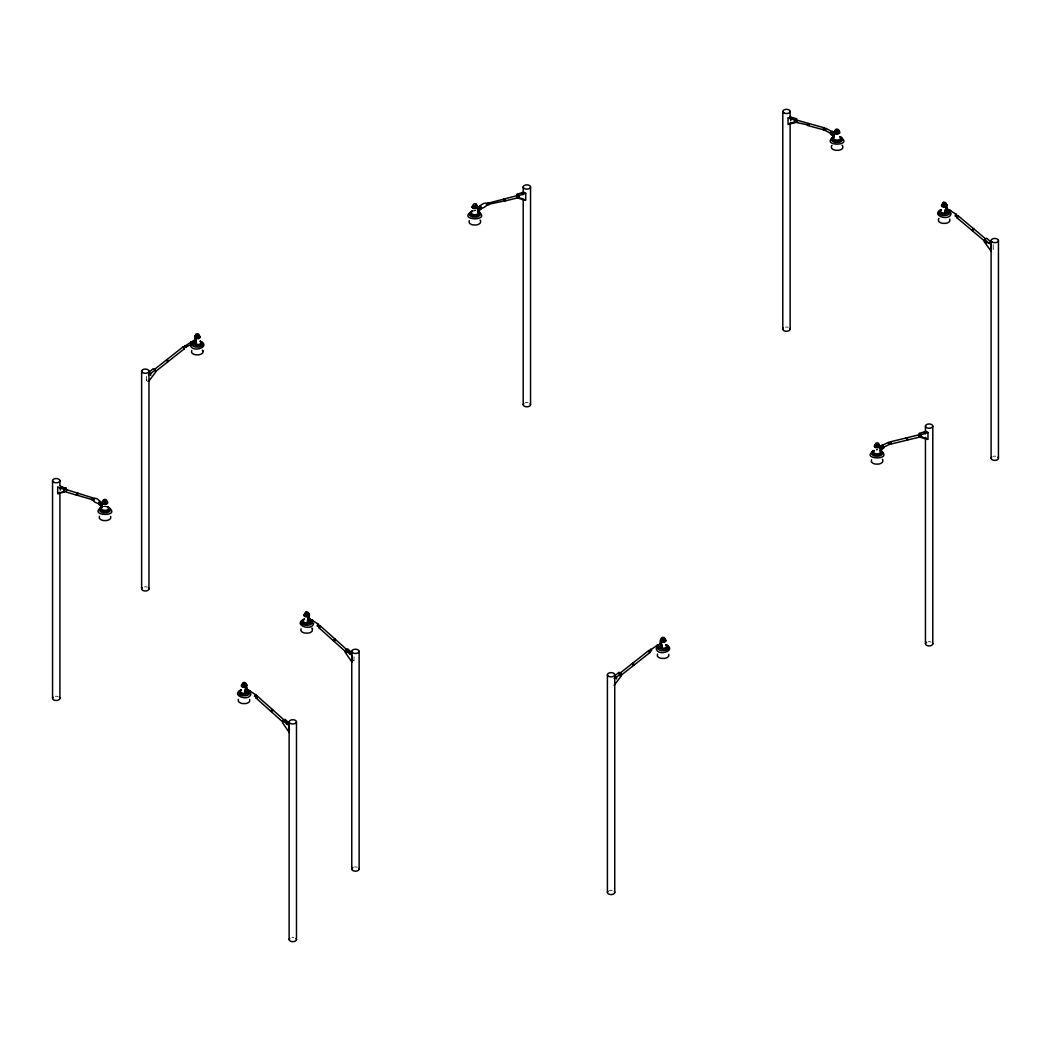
<?xml version="1.0" encoding="UTF-8"?>
<svg xmlns="http://www.w3.org/2000/svg" width="1051" height="1051" viewBox="0 0 1051 1051"><rect width="100%" height="100%" fill="white"/><g stroke="black" fill="none" stroke-linecap="round" stroke-linejoin="round"><path stroke-width="0.75" stroke-dasharray="5 3.75" d="M148.362 381.723L146.444 380.488L146.982 379.779M103.497 506.503L106.361 506.556M473.791 210.831L475.236 210.752M876.035 449.933L877.48 449.867M104.969 506.74L106.742 506.91M104.036 506.543L104.115 506.254A3.613 2.089 0 0 1 105.98 506.267M353.491 660.225L353.99 660.961L353.99 654.011M993.208 244.62L993.208 250.177M146.444 376.324L146.444 380.488M354.581 867.009A3.678 2.128 0 0 1 357.353 867.259M525.211 402.809A3.678 2.128 0 0 1 528.022 402.678M474.093 210.607A3.613 2.089 0 0 1 475.972 210.66M473.948 210.712A4.375 2.522 0 0 1 475.091 210.66M55.348 696.301A3.678 2.128 0 0 1 58.133 696.55M103.931 506.359A4.375 2.522 0 0 1 106.204 506.385M785.465 327.111A3.678 2.128 0 0 1 788.263 327.295M144.552 586.813A3.678 2.128 0 0 1 147.311 587.115M609.422 890.578A3.678 2.128 0 0 1 612.221 890.447M992.893 456.449A3.678 2.128 0 0 1 995.665 456.213M928.361 641.741A3.678 2.128 0 0 1 931.133 642.043M877.283 449.683A3.613 2.089 0 0 0 876.35 449.723A4.375 2.522 0 0 1 877.335 449.775M291.942 937.492A3.678 2.128 0 0 1 293.846 937.518"/><path stroke-width="1.5" d="M103.537 501.261L102.814 502.917L103.537 501.261A1.695 0.985 0 0 0 103.681 502.431A1.695 0.985 0 0 0 105.717 502.614L106.085 502.457A1.695 0.985 0 0 0 105.783 500.92M835.427 132.373L836.202 130.863M194.58 336.53L195.762 338.422L195.355 344.321L196.209 344.57A3.613 2.089 0 0 0 200.347 343.716A3.613 2.089 0 0 0 200.005 341.194M660.54 641.36L661.539 642.003C661.289 647.508 659.765 642.371 660.356 640.112A2.759 1.59 0 0 1 661.762 639.166M190.835 343.493L190.835 342.245L194.277 340.458A1.458 0.788 62.7 0 1 194.869 339.907L195.604 340.379A1.458 0.788 62.7 0 1 196.195 341.693L195.867 344.465L194.461 343.848M660.238 647.429L661.644 648.047L661.985 645.275A1.458 0.788 62.7 0 0 661.381 643.948L660.645 643.475A1.458 0.788 62.7 0 0 660.054 644.04L656.612 645.813L656.612 647.061M102.354 504.086A1.458 0.854 -58.9 0 0 101.947 505.097L101.487 507.699A3.613 2.089 0 0 0 105.823 510.3A3.613 2.089 0 0 0 107.57 506.832M830.671 133.359L833.982 135.211L833.995 137.497M834.704 133.687L835.519 131.033M195.578 341.089L195.184 338.146M660.711 644.368L660.961 641.727M824.693 128.695L824.312 127.828L794.898 119.617M93.119 498.7L92.738 497.832L64.387 489.004M102.932 501.524L102.459 504.086M487.664 203.329L518.603 195.236M834.941 131.296L834.468 133.871M194.763 337.791L194.934 340.787M951.102 213.484C949.854 221.958 930.45 215.297 940.619 210.042M836.346 130.705A2.654 1.537 0 0 0 834.56 131.769L834.547 132.518A2.378 1.366 0 0 0 836.32 133.503L837.608 133.477A2.654 1.537 0 0 0 839.394 132.413L839.407 131.664A2.378 1.366 0 0 0 838.238 130.81A1.695 0.985 0 0 0 838.304 129.536A1.695 0.985 0 0 0 836.11 129.299L835.755 129.457A1.695 0.985 0 0 0 835.65 130.758A1.695 0.985 0 0 0 837.844 130.981L838.199 130.823M250.966 693.857C249.337 702.318 230.156 695.171 240.705 690.205M313.605 623.388C311.976 631.835 292.795 624.701 303.345 619.722M249.704 692.727L249.494 693.555A5.386 3.114 0 0 1 245.54 695.749L242.676 695.696A5.715 3.298 0 0 1 238.8 693.358L238.827 691.703A5.386 3.114 0 0 1 241.441 689.798M312.344 622.258L312.134 623.085A5.386 3.114 0 0 1 308.179 625.266L305.302 625.214A5.715 3.298 0 0 1 301.427 622.875L301.466 621.22A5.386 3.114 0 0 1 304.081 619.328M99.385 516.317L99.346 518.064A5.978 3.455 0 0 0 103.432 520.534L106.466 520.573A5.767 3.324 0 0 0 110.67 518.248L110.723 516.501M238.367 699.322L238.314 701.083A5.978 3.455 0 0 0 242.4 703.539L245.448 703.592A5.767 3.324 0 0 0 249.652 701.267L249.691 699.506M301.006 628.853L300.954 630.6A5.978 3.455 0 0 0 305.04 633.07L308.074 633.122A5.767 3.324 0 0 0 312.292 630.784L312.331 629.037M790.746 119.801L790.746 120.812M958.026 216.664L957.33 215.626L956.633 217.491L986.836 242.978M60.301 489.096L60.301 490.108M198.022 335.335A2.654 1.537 0 0 1 199.729 336.438L199.677 337.187A2.378 1.366 0 0 1 197.851 338.133L196.55 338.08A2.654 1.537 0 0 1 194.842 336.977L194.895 336.228A2.378 1.366 0 0 1 196.103 335.4A1.695 0.985 0 0 0 198.245 335.571A1.695 0.985 0 0 0 198.797 334.323L198.547 334.113A1.695 0.985 0 0 0 196.327 333.955A1.695 0.985 0 0 0 195.775 335.203L196.025 335.414A1.905 1.104 0 0 0 196.064 336.951A1.905 1.104 0 0 0 198.941 336.648A1.905 1.104 0 0 0 197.916 335.059M950.262 211.645C950.919 209.228 947.555 211.763 949.158 212.644M320.082 626.698L319.359 625.647L318.637 627.5L346.58 652.579M100.528 502.825C96.324 493.76 86.392 500.618 99.385 503.797M249.954 692.005C250.138 688.668 246.801 694.317 249.652 692.517M191.742 350.509L191.558 352.269A5.767 3.324 0 0 0 195.447 354.765L198.468 354.857A5.978 3.455 0 0 0 202.882 352.584L203.066 350.837M469.298 220.671L469.101 222.418A5.767 3.324 0 0 0 472.989 224.927L476.024 225.006A5.978 3.455 0 0 0 480.425 222.733L480.622 220.986A5.767 3.324 0 0 0 480.123 220.158M657.519 654.09L657.335 655.837A5.767 3.324 0 0 0 661.224 658.346L664.258 658.438A5.978 3.455 0 0 0 668.659 656.166L668.843 654.405M871.542 459.786L871.345 461.534A5.767 3.324 0 0 0 875.233 464.043L878.268 464.122A5.978 3.455 0 0 0 882.669 461.849L882.866 460.102A5.767 3.324 0 0 0 882.367 459.274M150.674 375.365L150.674 374.353M616.451 678.933L616.451 677.921M883.287 447.358L882.617 445.519L881.868 446.228M257.311 697.457L256.93 696.038L255.997 697.982L282.785 722.011M94.34 499.672L94.34 498.345M255.879 696.143L255.879 694.816L249.823 690.941M521.927 198.56L516.514 197.036L518.432 198.271L518.958 197.181L518.958 195.539L517.053 194.304L517.053 195.946M918.758 436.152L919.297 433.419L926.062 431.265L927.967 432.5L927.967 439.449L920.676 437.387L921.215 434.654L919.297 433.419M957.895 216.94L956.765 217.61M77.827 494.535L76.828 495.257L63.559 491.211M477.706 208.899A1.458 0.788 62.7 0 1 477.89 209.583L477.89 212.171L479.637 209.937M272.393 710.923L271.079 711.435A1.314 0.775 -58.9 0 1 271.079 710.423L272.393 709.491L288.605 724.1M334.849 640.703L335.151 640.164A1.314 0.775 -58.9 0 0 335.151 639.153L319.951 625.608M880.134 451.286L881.881 449.053M941.065 210.042A3.613 2.089 0 0 0 941.381 212.341A3.613 2.089 0 0 0 945.191 213.064C950.301 210.528 943.443 215.153 945.243 210.174A1.458 0.828 -60.7 0 1 945.861 208.873L946.636 208.4A1.458 0.828 -60.7 0 1 947.253 208.978L950.577 210.831L950.577 212.092M319.951 626.974L318.768 627.631M834.481 131.651L834.218 132.899M943.443 204.025A2.759 1.59 0 0 0 941.551 205.142L941.551 205.97A2.759 1.59 0 0 0 943.575 207.1L946.307 206.64L947.03 205.037M148.9 381.014L155.653 372.12L155.114 369.939L153.21 368.704L149.019 372.212L150.924 373.447L155.114 369.939M614.139 685.305L621.43 675.701L620.891 673.52L618.986 672.285L614.796 675.793L616.701 677.028L620.891 673.52M101.842 507.226L101.947 505.413L98.755 503.495M247.169 692.359L244.922 693.305A3.613 2.089 0 0 1 241.165 692.517A3.613 2.089 0 0 1 240.994 690.205M304.225 619.302A3.613 2.089 0 0 0 303.542 621.811A3.613 2.089 0 0 0 307.562 622.836C312.791 620.405 305.828 624.911 307.641 619.945A1.458 0.854 -58.9 0 1 308.271 618.658L309.086 618.211A1.458 0.854 -58.9 0 1 309.73 618.789L312.922 620.721L312.922 621.969L310.833 623.125L307.838 621.325L307.969 622.744L309.257 622.179M102.472 501.866L102.118 503.101M243.504 684.148A2.917 1.682 0 0 0 241.441 685.291L241.388 686.145A2.759 1.59 0 0 0 243.333 687.315L246.105 686.907L246.919 685.331M305.447 613.837A2.917 1.682 0 0 0 304.081 614.822L304.028 615.663A2.759 1.59 0 0 0 305.972 616.832L308.744 616.425L309.559 614.848A2.759 1.59 0 0 0 307.615 613.679M808.666 125.122L795.62 122.258M825.797 129.89L824.601 129.785L825.797 128.261L832.458 131.9M956.252 215.915C954.045 217.859 955.687 212.67 956.646 214.864M504.02 198.849L505.347 199.716A1.314 0.723 62.7 0 1 505.347 200.728L488.045 204.419M318.348 625.91C316.062 627.828 317.77 622.652 318.755 624.872M255.708 696.393L254.46 696.274L255.879 694.816M183.189 346.791L184.28 348.866L183.189 346.791L154.458 369.4M620.077 676.095L650.057 652.448L649.321 650.346L648.966 651.738M185.081 347.395L192.464 343.913L191.808 342.074L191.137 343.06M479.821 206.324C481.686 209.701 483.999 207.717 487.664 204.695C487.349 200.649 478.441 205.168 479.821 207.664M657.374 647.377C660.081 648.257 656.034 643.422 657.033 646.904M191.256 341.995L184.542 346.37M185.817 347.631L184.74 345.595M657.033 645.577L650.319 649.952M883.155 447.476L889.803 444.218L889.133 442.379L888.397 443.088M945.874 209.556L947.03 208.886L946.754 206.285M946.925 207.809L945.808 208.44M155.548 371.529L184.28 348.866M618.986 673.967L648.966 650.372M308.271 619.341L309.48 618.697L309.204 616.096M834.323 133.057L835.006 132.597M309.362 617.62L308.219 618.224M246.722 688.09L245.579 688.694M334.652 640.913L333.719 640.965A1.314 0.775 -58.9 0 1 333.719 639.954L335.019 639.021L351.244 653.63M92.527 499.711L76.513 495.06A1.314 0.775 -58.9 0 1 76.513 494.049L77.958 493.247M256.93 697.903L256.129 698.1M93.959 500.118L93.158 500.329M950.577 210.831A1.458 0.828 -60.7 0 0 949.946 210.266L949.171 210.726A1.458 0.828 -60.7 0 0 948.554 212.039L948.554 213.287L945.453 211.54L945.585 212.959L947.582 211.75M795.068 122.573L788.04 124.478L788.04 117.528L790.523 118.921L792.507 117.725L796.553 118.645L796.553 120.3L794.556 121.482L795.068 122.573L797.065 121.391L790.549 123.151M790.523 118.921L794.556 119.827L796.553 118.645M945.243 212.775L946.885 211.79M984.695 239.431L986.692 238.249L990.725 241.848L988.728 243.031L984.695 239.431L984.183 241.599L991.211 251.36L991.211 244.423L988.728 243.031M250.283 692.451L250.283 691.19L247.09 689.272A1.458 0.854 -58.9 0 0 246.446 688.681L245.632 689.141A1.458 0.854 -58.9 0 0 245.001 690.428L245.001 693.016L247.405 692.057M66.029 488.071L63.953 489.214L64.453 491.96L57.687 493.72L57.687 486.771L60.065 488.203L62.14 487.06L66.029 488.071L66.528 490.817M58.186 493.589L59.749 492.577M102 507.278L100.331 505.373M307.641 622.547L309.336 621.601M307.969 622.744L310.019 621.614M250.283 691.19A1.458 0.854 -58.9 0 0 249.639 690.612L248.824 691.059A1.458 0.854 -58.9 0 0 248.194 692.359L248.194 693.607L245.198 691.794L245.33 693.213L247.038 692.281M345.648 650.03L347.71 648.887L351.599 652.566L349.536 653.709L345.648 650.03L345.148 652.185L351.914 662.104L351.914 655.154L349.536 653.709M283.008 720.5L285.084 719.357L288.972 723.049L286.897 724.192L283.008 720.5L282.509 722.654L289.288 732.573L289.288 725.624L286.897 724.192M190.835 342.56L193.134 341.378M195.998 343.06L192.767 344.728L192.767 343.48L196.209 341.693M192.767 343.795L196.209 342.022C198.179 346.672 191.518 342.009 195.499 344.255M148.362 374.773L150.924 373.447M477.115 207.743L479.401 206.561A1.458 0.788 62.7 0 1 480.005 206.009L480.754 206.495A1.458 0.788 62.7 0 1 481.332 207.809L481.332 209.057L478.113 210.726L478.244 212M477.89 209.583L481.332 207.809M477.89 209.911L481.332 208.124M517.053 194.304L523.818 192.149L525.723 193.384L525.723 200.334L518.432 198.271M518.958 195.539L525.723 193.384M880.134 448.698L883.576 446.925A1.458 0.788 62.7 0 0 882.985 445.598L882.249 445.125A1.458 0.788 62.7 0 0 881.658 445.677L881.658 445.992M880.134 449.013L883.576 447.24M921.215 434.654L927.967 432.5M656.612 646.129L660.054 644.04M661.775 646.641L658.543 648.309L658.543 647.048L661.985 645.275M658.543 647.377L661.985 645.59C663.483 650.201 657.098 645.485 661.985 648.139A3.613 2.089 0 0 0 666.124 647.298A3.613 2.089 0 0 0 665.782 644.762M614.139 678.355L616.701 677.028M882.078 445.44L888.594 442.3M836.11 130.639L835.755 130.81A1.695 0.985 0 0 0 835.65 132.098A1.695 0.985 0 0 0 837.844 132.321L838.199 132.163A1.695 0.985 0 0 0 838.159 130.784M945.532 203.894A2.378 1.366 0 0 1 946.701 204.748L946.688 205.497A2.654 1.537 0 0 1 944.902 206.561L943.601 206.587A2.378 1.366 0 0 1 941.841 205.602L941.854 204.853A2.654 1.537 0 0 1 943.023 203.947L943.391 203.723M833.377 136.998C819.662 146.588 855.002 146.378 840.248 137.011M945.585 212.959L946.925 212.368M245.33 693.213L246.617 692.648M823.918 129.864L807.693 125.542A1.314 0.749 -60.7 0 1 807.562 124.399L808.955 123.571A1.314 0.749 -60.7 0 1 808.955 124.583M972.976 230.721L972.293 230.629A1.314 0.749 -60.7 0 1 972.293 229.617L973.554 228.645L985.575 238.84M243.32 683.938L242.952 684.083A1.695 0.985 0 0 0 242.768 685.37A1.695 0.985 0 0 0 244.949 685.659L245.303 685.502A1.695 0.985 0 0 0 245.356 684.122A1.695 0.985 0 0 0 245.5 682.874A1.695 0.985 0 0 0 243.32 682.598L242.952 682.743A1.695 0.985 0 0 0 242.768 684.03A1.695 0.985 0 0 0 244.949 684.306L245.303 684.162M101.527 507.199C87.207 516.396 122.547 517.118 108.384 507.344M471.86 211.553C456.462 220.487 491.75 221.708 478.717 211.711M488.82 204.919L488.045 202.738M920.847 434.352L890.302 441.854L890.013 442.996M890.683 443.916L891.419 443.18L890.302 441.854M649.899 652.5L649.321 652.211M487.441 205.221L486.35 204.511M889.685 444.337L888.936 444.1M650.516 649.176L651.725 650.149L651.055 651.134M61.825 492.039L64.952 491.224M891.064 444.034L921.609 436.599M519.365 197.483L505.071 200.912L504.138 200.15M824.312 127.828L823.222 128.826L823.511 129.982M92.738 497.832L91.595 498.805L91.897 499.961M104.062 504.27L105.534 504.283A2.917 1.682 0 0 0 107.596 503.14L107.649 502.286A2.917 1.682 0 0 0 105.599 501.025A2.378 1.366 0 0 1 107.36 501.984L107.307 502.733A2.654 1.537 0 0 1 105.455 503.757L104.154 503.757A2.378 1.366 0 0 1 102.459 502.733L102.512 501.984A2.654 1.537 0 0 1 103.747 501.104M60.065 488.203L63.953 489.214M475.748 205.484L477.404 206.311L477.588 207.572A2.759 1.59 0 0 1 475.499 208.65L474.027 208.597A2.759 1.59 0 0 1 472.254 207.428M920.111 436.533L926.062 438.214M195.762 338.422L197.89 338.672A2.759 1.59 0 0 0 199.992 337.594L200.058 336.74A2.759 1.59 0 0 0 198.245 335.597M661.539 642.003L663.667 642.253A2.759 1.59 0 0 0 665.769 641.163L665.835 640.322M832.247 131.598L830.907 133.306M100.397 501.761L99.214 502.417L99.214 503.744M312.462 620.458L311.28 621.115L311.28 622.442L312.462 621.798L312.462 620.458L318.519 624.347M310.203 619.88L311.621 620.537A5.715 3.298 0 0 0 310.754 619.959M906.934 439.909L907.604 439.844A1.314 0.723 62.7 0 0 907.604 438.832L906.264 437.965A1.314 0.723 62.7 0 0 906.185 438.687M195.644 339.985L194.593 339.263M661.421 643.554L660.37 642.844M201.175 341.68C210.923 347.211 191.282 353.346 190.454 344.873M880.961 450.826C893.994 460.824 858.706 459.602 874.104 450.669A3.613 2.089 0 0 0 876.429 453.809A3.613 2.089 0 0 0 880.646 451.339L880.318 450.826M666.951 645.248C676.699 650.792 657.059 656.928 656.231 648.441M874.511 446.544A2.759 1.59 0 0 0 876.311 447.713L877.743 447.765A2.759 1.59 0 0 0 879.832 446.688L879.648 445.427L877.992 444.599A2.654 1.537 0 0 1 879.569 445.571L879.529 446.32A2.378 1.366 0 0 1 877.703 447.266L876.403 447.214A2.654 1.537 0 0 1 874.695 446.11L874.734 445.361A2.378 1.366 0 0 1 875.956 444.52A1.695 0.985 0 0 0 878.097 444.704A1.695 0.985 0 0 0 878.649 443.443L878.4 443.233A1.695 0.985 0 0 0 876.179 443.075A1.695 0.985 0 0 0 875.614 444.337L875.864 444.547A1.695 0.985 0 0 0 875.614 445.677L875.864 445.887A1.695 0.985 0 0 0 878.097 446.044A1.695 0.985 0 0 0 878.649 444.783L878.4 444.573A1.695 0.985 0 0 0 878.058 444.415M878.964 446.268L879.832 446.82M196.209 344.294L194.277 343.046M824.825 130.311L831.118 133.608M834.888 133.083L832.681 131.848A1.458 0.828 -60.7 0 0 832.077 131.27L831.302 131.73A1.458 0.828 -60.7 0 0 830.684 133.03L830.671 134.292L833.785 136.039M830.671 133.043L833.982 134.896M790.037 116.346L792.507 117.725M950.577 211.146L947.253 208.978M945.243 210.174L948.554 212.039M945.243 210.502L948.554 212.355M950.13 210.594L956.41 214.338M311.858 620.392L309.73 618.789M307.641 619.945L310.833 621.877L310.833 623.125M307.641 620.274L310.833 622.192M100.843 503.271L100.843 502.023A1.458 0.854 -58.9 0 0 100.213 501.432L99.398 501.879A1.458 0.854 -58.9 0 0 98.768 503.166L101.947 505.097M101.75 506.227L98.755 504.427L98.755 503.166M59.749 485.628L62.14 487.06M250.283 691.505L247.09 689.272M245.001 690.428L248.194 692.346M245.001 690.743L248.194 692.675M923.487 432.592L925.405 433.827M925.524 438.07L927.429 439.292M919.297 435.061L921.215 436.296M521.243 193.476L523.148 194.711M523.28 198.954L525.185 200.176M193.923 343.23L195.814 344.452M659.7 646.812L661.591 648.033M879.056 446.977L879.556 447.384A1.458 0.788 62.7 0 1 880.081 448.37M879.726 447.66L879.648 445.427M957.895 215.573L973.673 228.79A1.314 0.749 -60.7 0 1 973.752 229.499M476.523 207.06L476.156 205.457A1.695 0.985 0 0 0 475.42 205.181M477.535 211.264L478.389 212.223A3.613 2.089 0 0 1 473.725 214.627A3.613 2.089 0 0 1 472.438 211.093M257.311 696.09L272.524 709.622A1.314 0.775 -58.9 0 1 272.629 710.069M657.952 645.734L657.203 645.248A1.458 0.788 62.7 0 0 656.612 645.813M192.175 342.153L191.427 341.68A1.458 0.788 62.7 0 0 190.835 342.232M632.873 664.771L633.924 665.086A1.314 0.723 62.7 0 0 633.924 664.074L632.597 663.207A1.314 0.723 62.7 0 0 632.492 663.654M832.313 135.211L833.522 137.51A3.613 2.089 0 0 0 837.555 140.072A3.613 2.089 0 0 0 840.13 136.932M166.938 360.94L168.147 361.505A1.314 0.723 62.7 0 0 168.147 360.493L166.82 359.639A1.314 0.723 62.7 0 0 166.715 360.073M949.776 219.16L949.841 220.92A5.767 3.324 0 0 1 945.782 223.338L942.747 223.351A5.978 3.455 0 0 1 938.504 220.973L938.438 219.225A5.767 3.324 0 0 1 939.003 218.398M874.366 446.478L874.432 445.624A2.759 1.59 0 0 1 875.825 444.691M472.122 207.362L472.188 206.508A2.759 1.59 0 0 1 473.581 205.576M477.404 206.311L477.574 207.704M477.706 208.729L478.074 211.711M880.488 451.102L880.357 449.841L883.576 448.173L883.576 446.925M191.768 343.835L191.86 344.662A5.386 3.114 0 0 0 195.525 347.014L198.389 347.093A5.715 3.298 0 0 0 202.567 344.938L202.751 343.283A5.386 3.114 0 0 0 200.399 341.273M879.227 445.072L879.477 447.476M476.983 205.957L477.128 207.375M246.565 686.566C248.181 689.495 244.476 691.361 245.5 687.17M946.307 206.64L946.531 209.294M308.744 616.425L308.955 619.092M246.105 686.907L246.315 689.574A4.375 2.522 0 0 1 247.208 690.047M945.729 206.902L946.058 212.841M308.14 616.687L308.442 622.626M998.45 240.534L998.45 458.236M991.093 240.587L991.093 458.302M932.789 426.233A3.678 2.128 0 0 1 927.1 427.888A3.678 2.128 0 0 1 927.455 424.21A3.678 2.128 0 0 1 932.789 426.233L932.789 643.935M925.445 425.997L925.445 432.539M925.445 437.452L925.445 643.698M794.556 119.827L794.556 121.482M790.142 111.419L790.142 117.962M790.142 122.875L790.142 329.121M782.798 111.485L782.798 329.186M614.743 674.873A3.678 2.128 0 0 1 609.068 676.542A3.678 2.128 0 0 1 609.422 672.863A3.678 2.128 0 0 1 614.743 674.873L614.743 892.588M607.412 674.637L607.412 892.352M530.545 187.117A3.678 2.128 0 0 1 524.856 188.773A3.678 2.128 0 0 1 525.211 185.094A3.678 2.128 0 0 1 530.545 187.117L530.545 404.819M523.201 186.881L523.201 193.423M523.201 199.966L523.201 404.582M479.401 206.561L479.401 207.822M359.127 651.41A3.678 2.128 0 0 1 353.543 653.183A3.678 2.128 0 0 1 353.675 649.505A3.678 2.128 0 0 1 359.127 651.41L359.127 869.124M351.77 651.318L351.77 869.032M296.487 721.892A3.678 2.128 0 0 1 290.904 723.666A3.678 2.128 0 0 1 291.048 719.988A3.678 2.128 0 0 1 296.487 721.892L296.487 939.594M289.13 721.801L289.13 939.502M148.966 371.305A3.678 2.128 0 0 1 143.291 372.96A3.678 2.128 0 0 1 143.645 369.295A3.678 2.128 0 0 1 148.966 371.305L148.966 589.007M141.635 371.069L141.635 588.77M59.907 480.701A3.678 2.128 0 0 1 54.324 482.475A3.678 2.128 0 0 1 54.455 478.796A3.678 2.128 0 0 1 59.907 480.701L59.907 485.615M59.907 492.157L59.907 698.416M52.55 480.609L52.55 698.324M307.523 613.521A2.378 1.366 0 0 1 309.217 614.546L309.165 615.295A2.654 1.537 0 0 1 307.312 616.32L306.012 616.32A2.378 1.366 0 0 1 304.317 615.295L304.37 614.546A2.654 1.537 0 0 1 305.066 613.902M307.339 613.876A1.905 1.104 0 0 1 308.534 615.347A1.905 1.104 0 0 1 305.88 615.899A1.905 1.104 0 0 1 305.158 614.336M307.339 613.272A1.905 1.104 0 0 1 308.534 614.743A1.905 1.104 0 0 1 305.88 615.295A1.905 1.104 0 0 1 305.158 613.731M359.022 868.573A3.678 2.128 0 0 1 354.423 871.108A3.678 2.128 0 0 1 352.913 867.548M311.07 621.377A4.375 2.522 0 0 1 304.422 623.479A4.375 2.522 0 0 1 304.58 619.105M310.531 620.103A4.375 2.522 0 0 1 310.938 620.721M311.976 628.091A5.978 3.455 0 0 1 312.541 628.918M307.247 613.377A1.695 0.985 0 0 1 307.943 615.032L307.588 615.177A1.695 0.985 0 0 1 305.539 614.993A1.695 0.985 0 0 1 305.315 613.81M312.922 620.721A1.458 0.854 -58.9 0 0 312.265 620.129L311.464 620.589A1.458 0.854 -58.9 0 0 310.833 621.877M473.712 205.418A2.378 1.366 0 0 0 472.49 206.246L472.451 206.994A2.654 1.537 0 0 0 474.159 208.098L475.446 208.151A2.378 1.366 0 0 0 477.285 207.205L477.325 206.456A2.654 1.537 0 0 0 475.617 205.352M475.525 205.681A1.905 1.104 0 0 1 476.629 207.178A1.905 1.104 0 0 1 473.948 207.678A1.905 1.104 0 0 1 473.318 206.101M475.525 205.076A1.905 1.104 0 0 1 476.629 206.574A1.905 1.104 0 0 1 473.948 207.073A1.905 1.104 0 0 1 473.318 205.497M476.405 205.668A1.695 0.985 0 0 1 475.84 206.929A1.695 0.985 0 0 1 473.62 206.771L473.37 206.561A1.695 0.985 0 0 1 473.462 205.576M472.411 211.106A5.715 3.298 0 0 0 469.613 212.985L469.416 214.64A5.386 3.114 0 0 0 473.068 216.992L475.932 217.071A5.715 3.298 0 0 0 480.11 214.916L480.307 213.261A5.386 3.114 0 0 0 477.955 211.251M530.151 403.742A3.678 2.128 0 0 1 526.669 406.816A3.678 2.128 0 0 1 523.792 403.531M478.1 211.501A4.375 2.522 0 0 1 477.456 215.219A4.375 2.522 0 0 1 471.111 214.522A4.375 2.522 0 0 1 472.871 210.936M104.023 504.27A2.917 1.682 0 0 1 101.96 503.035M105.481 501.301A1.905 1.104 0 0 1 106.598 502.864A1.905 1.104 0 0 1 103.747 503.232A1.905 1.104 0 0 1 103.615 501.55M105.481 500.696A1.905 1.104 0 0 1 106.598 502.26A1.905 1.104 0 0 1 103.747 502.628A1.905 1.104 0 0 1 103.615 500.933M104.023 500.775A1.905 1.104 0 0 1 104.496 500.67M59.447 697.338A3.678 2.128 0 0 1 56.15 700.492A3.678 2.128 0 0 1 53.089 697.26M108.148 507.055A4.375 2.522 0 0 1 108.279 510.471A4.375 2.522 0 0 1 102.394 510.852A4.375 2.522 0 0 1 101.251 507.488M101.001 507.278A5.386 3.114 0 0 0 99.543 508.684L99.503 510.339A5.715 3.298 0 0 0 103.379 512.678L106.256 512.73A5.386 3.114 0 0 0 110.21 510.55L110.237 508.894A5.715 3.298 0 0 0 107.701 506.897M838.356 130.994A2.759 1.59 0 0 1 839.696 131.966L839.696 132.82A2.917 1.682 0 0 1 837.7 134.002L836.228 134.029A2.917 1.682 0 0 1 834.06 132.833M838.343 131.322A1.905 1.104 0 0 1 838.199 132.938A1.905 1.104 0 0 1 835.4 132.715A1.905 1.104 0 0 1 836.031 131.139M838.343 130.718A1.905 1.104 0 0 1 838.199 132.334A1.905 1.104 0 0 1 835.4 132.111A1.905 1.104 0 0 1 836.031 130.521M790.01 328.569A3.678 2.128 0 0 1 786.043 331.262A3.678 2.128 0 0 1 783.258 328.122M840.104 136.722A4.375 2.522 0 0 1 840.196 140.295A4.375 2.522 0 0 1 834.008 140.361A4.375 2.522 0 0 1 833.916 136.775M842.114 145.288A5.978 3.455 0 0 1 842.731 146.102L842.797 147.863A5.767 3.324 0 0 1 838.751 150.28L835.703 150.293A5.978 3.455 0 0 1 831.472 147.915L831.407 146.168A5.767 3.324 0 0 1 831.958 145.34M834.047 136.591A5.386 3.114 0 0 0 831.551 138.535L831.63 140.19A5.715 3.298 0 0 0 835.65 142.45L838.527 142.437A5.386 3.114 0 0 0 842.337 140.164L842.258 138.509A5.715 3.298 0 0 0 840.761 137.077M194.724 336.622A2.759 1.59 0 0 1 196.117 335.676M197.916 335.676A1.905 1.104 0 0 1 198.941 337.253A1.905 1.104 0 0 1 196.064 337.555A1.905 1.104 0 0 1 196.038 335.873M148.585 587.929A3.678 2.128 0 0 1 145.091 591.004A3.678 2.128 0 0 1 142.227 587.732M200.596 341.404A4.375 2.522 0 0 1 199.309 345.345A4.375 2.522 0 0 1 193.056 343.611M194.422 341.207A4.375 2.522 0 0 1 195.368 340.826M202.357 350.114A5.767 3.324 0 0 1 202.856 350.942M196.156 335.374A1.695 0.985 0 0 0 195.775 336.543L196.025 336.754A1.695 0.985 0 0 0 198.245 336.911A1.695 0.985 0 0 0 198.797 335.663L198.547 335.453A1.695 0.985 0 0 0 198.219 335.282M192.162 342.153A1.458 0.788 62.7 0 1 192.753 343.467M664.022 639.153A1.695 0.985 0 0 0 664.574 637.904L664.324 637.681A1.695 0.985 0 0 0 662.104 637.537A1.695 0.985 0 0 0 661.552 638.785L661.802 638.995A1.695 0.985 0 0 0 664.022 639.153A2.759 1.59 0 0 1 665.69 640.256M664.784 639.809A1.905 1.104 0 0 1 662.918 641.386A1.905 1.104 0 0 1 661.486 639.665M663.693 639.244A1.905 1.104 0 0 1 664.508 639.573M663.693 638.64A1.905 1.104 0 0 1 664.797 640.138A1.905 1.104 0 0 1 662.117 640.637A1.905 1.104 0 0 1 661.486 639.061M614.362 891.511A3.678 2.128 0 0 1 610.867 894.585A3.678 2.128 0 0 1 608.004 891.301M665.519 644.552A4.375 2.522 0 0 1 665.585 648.756A4.375 2.522 0 0 1 658.832 647.193M661.644 639.139A1.695 0.985 0 0 0 661.552 640.125L661.802 640.335A1.695 0.985 0 0 0 664.022 640.493A1.695 0.985 0 0 0 664.574 639.244L664.324 639.034A1.695 0.985 0 0 0 663.588 638.745M657.637 648.244A5.386 3.114 0 0 0 661.302 650.595L664.166 650.674A5.715 3.298 0 0 0 668.344 648.52L668.528 646.864A5.386 3.114 0 0 0 666.176 644.854M663.798 638.916A2.654 1.537 0 0 1 665.506 640.02L665.454 640.768A2.378 1.366 0 0 1 663.628 641.714L662.327 641.662A2.654 1.537 0 0 1 660.619 640.558L660.672 639.809A2.378 1.366 0 0 1 661.355 639.192M657.939 645.721A1.458 0.788 62.7 0 1 658.53 647.048M945.558 204.157A2.759 1.59 0 0 1 946.885 205.129M945.23 204.222A1.905 1.104 0 0 1 945.716 205.891A1.905 1.104 0 0 1 942.8 205.878A1.905 1.104 0 0 1 943.325 204.209M945.23 203.618A1.905 1.104 0 0 1 945.716 205.287A1.905 1.104 0 0 1 942.8 205.273A1.905 1.104 0 0 1 943.325 203.605M997.924 457.172A3.678 2.128 0 0 1 994.824 460.391A3.678 2.128 0 0 1 991.566 457.238M948.436 212.184A4.375 2.522 0 0 1 942.051 213.773A4.375 2.522 0 0 1 941.039 209.806M945.453 203.868A1.695 0.985 0 0 1 945.493 205.247L945.138 205.405A1.695 0.985 0 0 1 942.931 205.168A1.695 0.985 0 0 1 943.049 203.881M949.697 213.208A5.386 3.114 0 0 1 945.874 215.481L943.01 215.494A5.715 3.298 0 0 1 938.977 213.235L938.911 211.579A5.386 3.114 0 0 1 941.394 209.635M948.12 210.121A5.715 3.298 0 0 1 949.027 210.791M878.216 444.928A1.905 1.104 0 0 1 878.61 446.544A1.905 1.104 0 0 1 875.798 446.622A1.905 1.104 0 0 1 875.89 444.993M878.216 444.323A1.905 1.104 0 0 1 878.61 445.926A1.905 1.104 0 0 1 875.798 446.018A1.905 1.104 0 0 1 875.89 444.389M873.447 450.708A5.715 3.298 0 0 0 871.857 452.101L871.66 453.756A5.386 3.114 0 0 0 875.312 456.108L878.176 456.187A5.715 3.298 0 0 0 882.354 454.032L882.551 452.377A5.386 3.114 0 0 0 880.199 450.367M932.71 643.383A3.678 2.128 0 0 1 927.967 645.826A3.678 2.128 0 0 1 926.667 642.227M880.344 450.616A4.375 2.522 0 0 1 880.002 454.19A4.375 2.522 0 0 1 873.815 453.993A4.375 2.522 0 0 1 874.169 450.419M245.474 684.148A2.378 1.366 0 0 1 246.578 685.029L246.525 685.778A2.654 1.537 0 0 1 244.673 686.802L243.372 686.802A2.378 1.366 0 0 1 241.677 685.778L241.73 685.029A2.654 1.537 0 0 1 243.582 684.004M245.737 684.332A2.917 1.682 0 0 1 247.077 685.397M245.54 684.661A1.905 1.104 0 0 1 245.29 686.277A1.905 1.104 0 0 1 242.518 685.988A1.905 1.104 0 0 1 243.254 684.424M245.54 684.056A1.905 1.104 0 0 1 245.29 685.672A1.905 1.104 0 0 1 242.518 685.383A1.905 1.104 0 0 1 243.254 683.82M296.04 938.53A3.678 2.128 0 0 1 292.73 941.67A3.678 2.128 0 0 1 289.669 938.451M247.786 693.108A4.375 2.522 0 0 1 241.31 693.765A4.375 2.522 0 0 1 241.021 689.968M943.391 202.383L943.049 202.541A1.695 0.985 0 0 0 942.931 203.828A1.695 0.985 0 0 0 945.138 204.065L945.493 203.907A1.695 0.985 0 0 0 945.598 202.62A1.695 0.985 0 0 0 943.391 202.383M104.088 499.553L103.734 499.698A1.695 0.985 0 0 0 103.537 500.985A1.695 0.985 0 0 0 105.717 501.274L106.085 501.117A1.695 0.985 0 0 0 106.269 499.829A1.695 0.985 0 0 0 104.088 499.553M305.946 612.116L305.591 612.273A1.695 0.985 0 0 0 305.394 613.561A1.695 0.985 0 0 0 307.588 613.837L307.943 613.679A1.695 0.985 0 0 0 308.14 612.391A1.695 0.985 0 0 0 305.946 612.116M476.405 204.328L476.156 204.117A1.695 0.985 0 0 0 473.935 203.96A1.695 0.985 0 0 0 473.37 205.221L473.62 205.431A1.695 0.985 0 0 0 475.84 205.589A1.695 0.985 0 0 0 476.405 204.328M783.915 112.969A3.678 2.128 0 0 0 790.037 111.971A3.678 2.128 0 0 0 785.465 109.409A3.678 2.128 0 0 0 783.915 112.969M992.21 242.085A3.678 2.128 0 0 0 998.345 241.073A3.678 2.128 0 0 0 993.773 238.524A3.678 2.128 0 0 0 992.21 242.085"/></g></svg>
